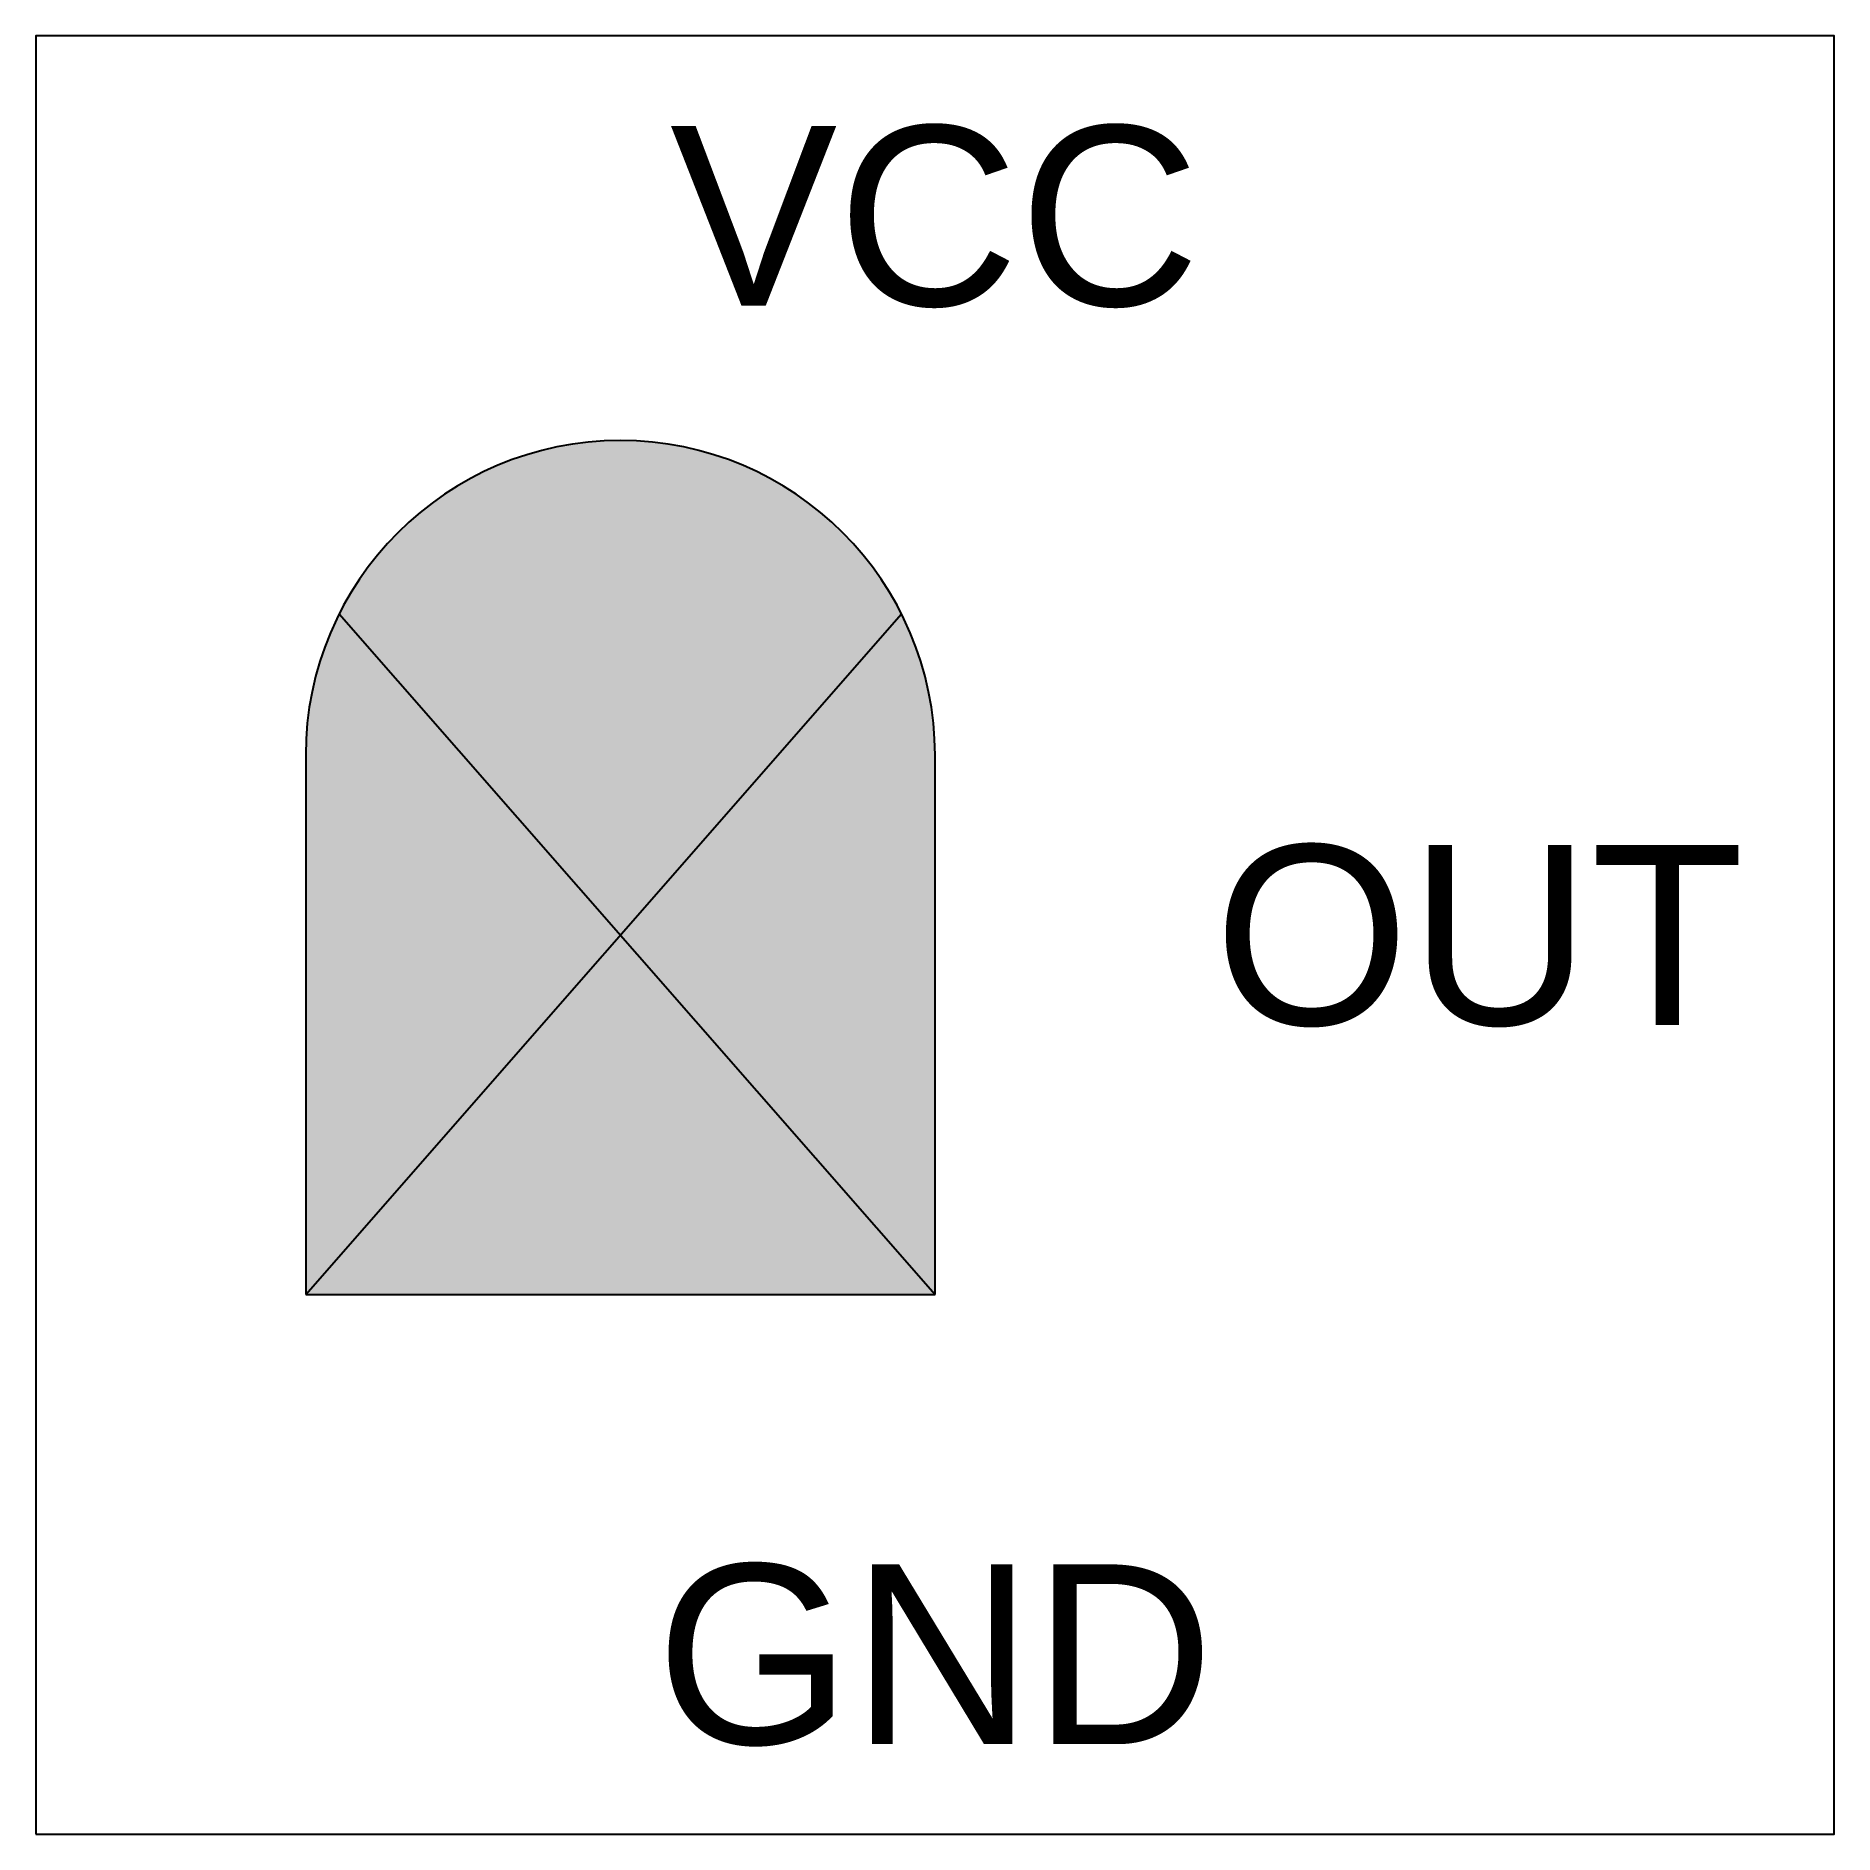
# Model space of a CAD drawing. Header units: millimetres. Extents: x 0 to 20, y -10 to 10.
import ezdxf
from ezdxf.enums import TextEntityAlignment as Align

# ---------------------------------------------------------------- set-up
doc = ezdxf.new("R2010")
doc.units = ezdxf.units.MM
doc.layers.get('0').update_dxf_attribs({"lineweight": 25})
doc.styles.add('textstyle3', font='')
doc.styles.get('textstyle3').set_extended_font_data('Arial')

msp = doc.modelspace()

# ---------------------------------------------------------------- hatches: boundary and pattern name
at = {"transparency": 33554687}
h = msp.add_hatch(color=9, dxfattribs=at)
edge = h.paths.add_edge_path(flags=0)
edge.add_arc((6.5, 2), 3.5, 0, 180, ccw=False)
edge.add_line((10, 2), (10, -4))
edge.add_line((10, -4), (3, -4))
edge.add_line((3, -4), (3, 2))

# ---------------------------------------------------------------- linework, layer by layer
for p, q in [((3, -4), (9.627, 3.573)), ((3.373, 3.573), (10, -4)), ((3, 2), (3, -4)), ((10, -4), (10, 2)), ((3, -4), (10, -4))]:
    msp.add_line(p, q)
at = {"flags": 128}
msp.add_lwpolyline([(0, -10), (20, -10), (20, 10), (0, 10)], close=True, dxfattribs=at)
msp.add_arc((6.5, 2), 3.5, 0, 180)

# ---------------------------------------------------------------- texts
at = {"style": 'textstyle3'}
msp.add_text('VCC', height=2, dxfattribs=at).set_placement((10, 9), align=Align.TOP_CENTER)
msp.add_text('OUT', height=2, dxfattribs=at).set_placement((19, 0), align=Align.MIDDLE_RIGHT)
msp.add_text('GND', height=2, dxfattribs=at).set_placement((10, -9), align=Align.CENTER)

doc.saveas('drawing.dxf')
